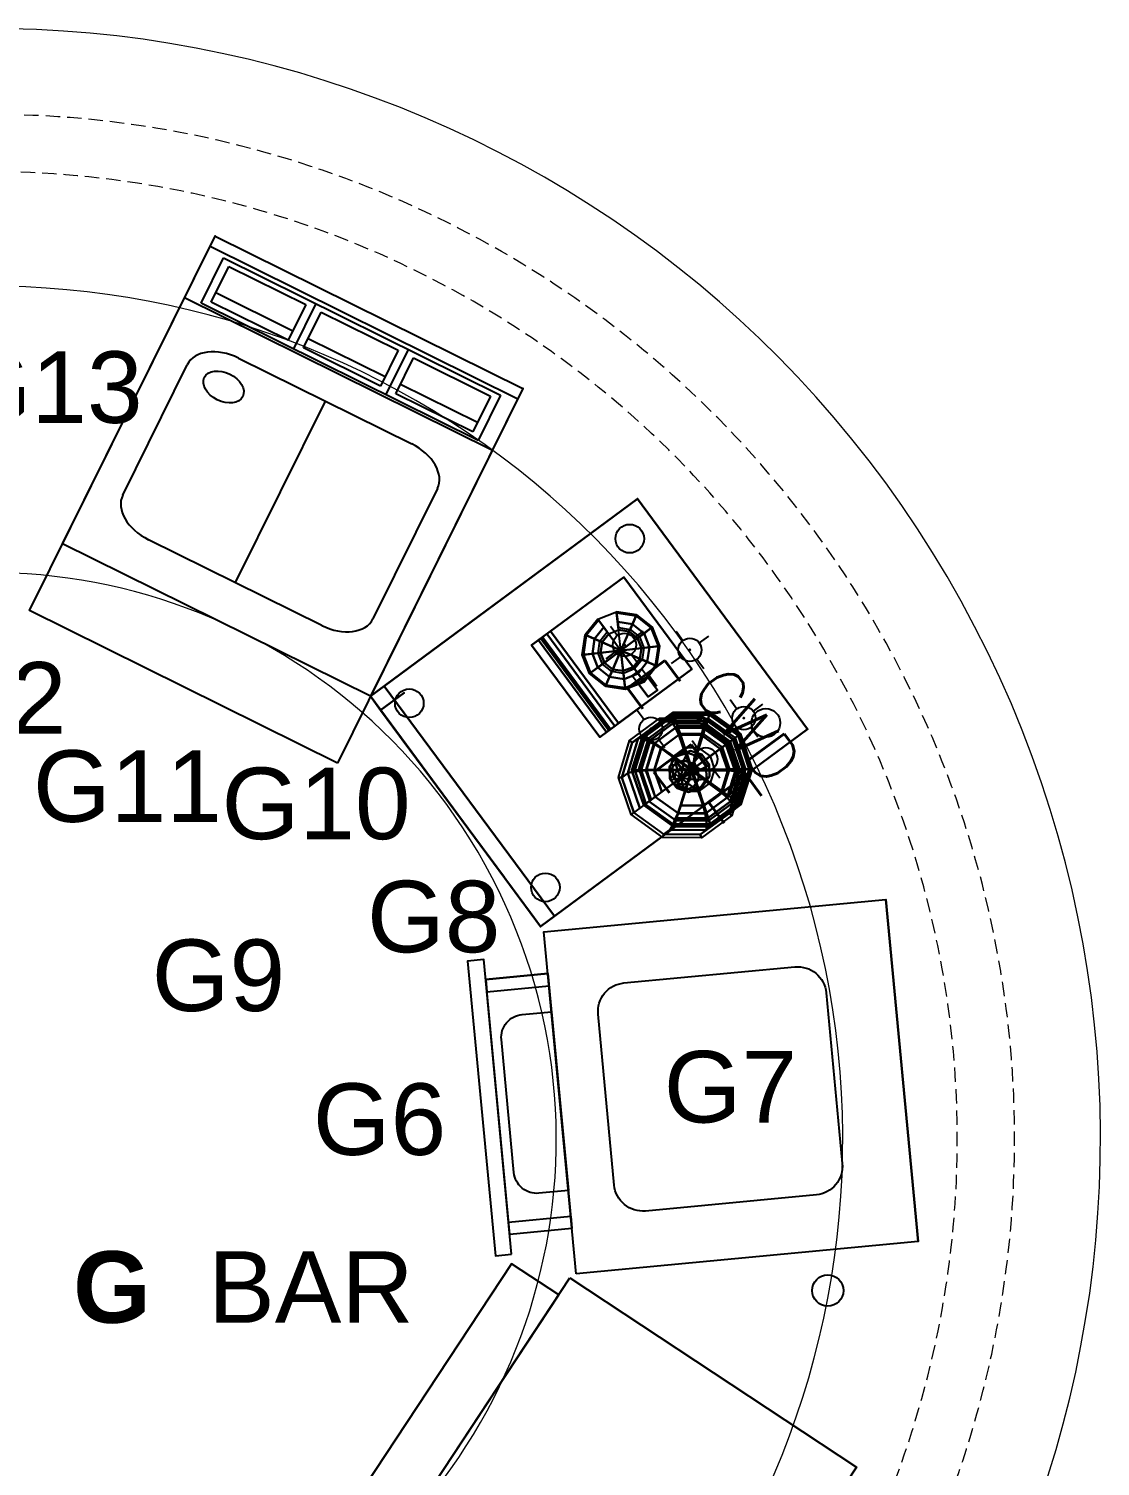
# Model space of a CAD drawing. Header units: millimetres. Extents: x 9159 to 17971, y 10368 to 13314.
# Drawn here: x 14700.3 to 14887.5, y 11697.2 to 11948.3 of the extents above; entities that cross this region are included whole.
import ezdxf
from ezdxf.enums import TextEntityAlignment as Align

# ---------------------------------------------------------------- set-up
doc = ezdxf.new("R2010")
doc.units = ezdxf.units.MM
doc.header["$LTSCALE"] = 5
doc.linetypes.add('HIDDEN', pattern=[0.375, 0.25, -0.125])
for name, color, linetype in [('200-EquipBlack-3d', 250, 'Continuous'), ('200-EquipBorder-2d', 9, 'Continuous'), ('200-EquipID-2d', 7, 'Continuous'), ('200-EquipInternal-2d', 252, 'Continuous'), ('200-EquipSteel-3d', 9, 'Continuous'), ('250-Cwater-2d', 160, 'Continuous'), ('250-Drain-2D', 140, 'Continuous'), ('250-ele-2d', 20, 'Continuous')]:
    doc.layers.add(name, color=color, linetype=linetype)
doc.layers.add('200-InsPoint-3D', color=3, linetype='Continuous', plot=False)
doc.layers.add('Auto-Tefris', color=32, linetype='Continuous', lineweight=18)
doc.styles.add('Arial', font='arial.ttf')
doc.styles.add('ArialG', font='')
doc.styles.add('ROMANS', font='micross.ttf')
doc.styles.add('SIMPLEX', font='SIMPLEX')
doc.styles.get('ArialG').set_extended_font_data('Arial', bold=True)

# ---------------------------------------------------------------- blocks, each defined once
blk = doc.blocks.new('DCON')
at = {"layer": '250-Drain-2D'}
for p, q in [((0, 40.6), (0, 20.3)), ((-40.6, 0), (-20.3, 0)), ((20.3, 0), (40.6, 0)), ((0, -20.3), (0, -40.6))]:
    blk.add_line(p, q, dxfattribs=at)
for radius in [20.3, 1]:
    blk.add_circle((0, 0), radius, dxfattribs=at)
blk.add_point((0, 0), dxfattribs=at)
at = {"layer": '250-Drain-2D', "style": 'SIMPLEX', "flags": 8}
blk.add_attdef('D', (50, -40.6), '', height=81, dxfattribs=at)
blk = doc.blocks.new('ECON')
at = {"layer": '250-ele-2d'}
for p, q in [((0, 40.6), (0, 20.3)), ((-40.6, 0), (-20.3, 0)), ((20.3, 0), (40.6, 0)), ((0, -20.3), (0, -40.6))]:
    blk.add_line(p, q, dxfattribs=at)
for radius in [20.3, 1]:
    blk.add_circle((0, 0), radius, dxfattribs=at)
blk.add_point((0, 0), dxfattribs=at)
at = {"layer": '250-ele-2d', "style": 'SIMPLEX', "flags": 8}
blk.add_attdef('E', (50, -40.6), '', height=81, dxfattribs=at)
blk = doc.blocks.new('CCON')
at = {"layer": '250-Cwater-2d'}
for p, q in [((0, 40.6), (0, 20.3)), ((-40.6, 0), (-20.3, 0)), ((20.3, 0), (40.6, 0)), ((0, -20.3), (0, -40.6))]:
    blk.add_line(p, q, dxfattribs=at)
for radius in [20.3, 1]:
    blk.add_circle((0, 0), radius, dxfattribs=at)
blk.add_point((0, 0), dxfattribs=at)
at = {"layer": '250-Cwater-2d', "style": 'SIMPLEX', "flags": 8}
blk.add_attdef('CW', (56.5, -40.6), '', height=81, dxfattribs=at)
blk = doc.blocks.new('FGC40A')
at = {"layer": '200-EquipBlack-3d', "extrusion": (1, 1.83691e-16, 3.37424e-32), "elevation": -20}
blk.add_lwpolyline([(-580, 500), (-529, 500), (-529, 430), (-580, 462)], dxfattribs=at)
at = {"layer": '200-EquipBlack-3d'}
for points in [[(-20, -580, 500), (420, -580, 500), (420, -580, 660), (-20, -580, 660)], [(43.5, -580, 595.4), (343.5, -580, 595.4), (343.5, -580, 535.4), (43.5, -580, 535.4)], [(392.4, -580, 295.1), (392.4, -580, 319.1), (353.5, -580, 319.1), (353.5, -580, 295.1)]]:
    blk.add_3dface(points, dxfattribs=at)
at = {"layer": '200-EquipBorder-2d', "elevation": 0}
blk.add_lwpolyline([(-50, -580), (450, -580), (450, 0), (-50, 0)], close=True, dxfattribs=at)
at = {"layer": '200-EquipSteel-3d'}
for centre in [(-2.3, -52.2, 0), (397.7, -52.2, 0), (0.1, -532.6, 0), (400.1, -532.6, 0)]:
    blk.add_circle(centre, 25, dxfattribs=at)
at = {"layer": '200-EquipSteel-3d', "extrusion": (-1.29408e-31, -1, 1.83691e-16)}
for points in [[(-3.6, 123.7, 579), (-3.6, 113.7, 579), (41.4, 123.7, 579), (41.4, 113.7, 579)], [(-3.6, 143.7, 579), (-3.6, 133.7, 579), (41.4, 143.7, 579), (41.4, 133.7, 579)], [(-3.6, 163.7, 579), (-3.6, 153.7, 579), (41.4, 163.7, 579), (41.4, 153.7, 579)], [(-3.6, 183.7, 579), (-3.6, 173.7, 579), (41.4, 183.7, 579), (41.4, 173.7, 579)], [(-3.6, 203.7, 579), (-3.6, 193.7, 579), (41.4, 203.7, 579), (41.4, 193.7, 579)], [(-3.6, 223.7, 579), (-3.6, 213.7, 579), (41.4, 223.7, 579), (41.4, 213.7, 579)], [(-3.6, 243.7, 579), (-3.6, 233.7, 579), (41.4, 243.7, 579), (41.4, 233.7, 579)], [(-3.6, 263.7, 579), (-3.6, 253.7, 579), (41.4, 263.7, 579), (41.4, 253.7, 579)], [(-3.6, 283.7, 579), (-3.6, 273.7, 579), (41.4, 283.7, 579), (41.4, 273.7, 579)], [(-3.6, 303.7, 579), (-3.6, 293.7, 579), (41.4, 303.7, 579), (41.4, 293.7, 579)], [(-3.6, 323.7, 579), (-3.6, 313.7, 579), (41.4, 323.7, 579), (41.4, 313.7, 579)], [(-3.6, 343.7, 579), (-3.6, 333.7, 579), (41.4, 343.7, 579), (41.4, 333.7, 579)], [(56.1, 343.7, 579), (56.1, 333.7, 579), (101.1, 343.7, 579), (101.1, 333.7, 579)], [(56.1, 203.7, 579), (56.1, 193.7, 579), (101.1, 203.7, 579), (101.1, 193.7, 579)], [(56.1, 123.7, 579), (56.1, 113.7, 579), (101.1, 123.7, 579), (101.1, 113.7, 579)], [(56.1, 143.7, 579), (56.1, 133.7, 579), (101.1, 143.7, 579), (101.1, 133.7, 579)], [(56.1, 163.7, 579), (56.1, 153.7, 579), (101.1, 163.7, 579), (101.1, 153.7, 579)], [(56.1, 183.7, 579), (56.1, 173.7, 579), (101.1, 183.7, 579), (101.1, 173.7, 579)], [(56.1, 243.7, 579), (56.1, 233.7, 579), (101.1, 243.7, 579), (101.1, 233.7, 579)], [(56.1, 223.7, 579), (56.1, 213.7, 579), (101.1, 223.7, 579), (101.1, 213.7, 579)], [(56.1, 263.7, 579), (56.1, 253.7, 579), (101.1, 263.7, 579), (101.1, 253.7, 579)], [(56.1, 303.7, 579), (56.1, 293.7, 579), (101.1, 303.7, 579), (101.1, 293.7, 579)], [(56.1, 283.7, 579), (56.1, 273.7, 579), (101.1, 283.7, 579), (101.1, 273.7, 579)], [(56.1, 323.7, 579), (56.1, 313.7, 579), (101.1, 323.7, 579), (101.1, 313.7, 579)], [(115.8, 343.7, 579), (115.8, 333.7, 579), (160.8, 343.7, 579), (160.8, 333.7, 579)], [(115.8, 203.7, 579), (115.8, 193.7, 579), (160.8, 203.7, 579), (160.8, 193.7, 579)], [(115.8, 123.7, 579), (115.8, 113.7, 579), (160.8, 123.7, 579), (160.8, 113.7, 579)], [(115.8, 143.7, 579), (115.8, 133.7, 579), (160.8, 143.7, 579), (160.8, 133.7, 579)], [(115.8, 163.7, 579), (115.8, 153.7, 579), (160.8, 163.7, 579), (160.8, 153.7, 579)], [(115.8, 183.7, 579), (115.8, 173.7, 579), (160.8, 183.7, 579), (160.8, 173.7, 579)], [(115.8, 243.7, 579), (115.8, 233.7, 579), (160.8, 243.7, 579), (160.8, 233.7, 579)], [(115.8, 223.7, 579), (115.8, 213.7, 579), (160.8, 223.7, 579), (160.8, 213.7, 579)], [(115.8, 263.7, 579), (115.8, 253.7, 579), (160.8, 263.7, 579), (160.8, 253.7, 579)], [(115.8, 303.7, 579), (115.8, 293.7, 579), (160.8, 303.7, 579), (160.8, 293.7, 579)], [(115.8, 283.7, 579), (115.8, 273.7, 579), (160.8, 283.7, 579), (160.8, 273.7, 579)], [(115.8, 323.7, 579), (115.8, 313.7, 579), (160.8, 323.7, 579), (160.8, 313.7, 579)], [(175.5, 343.7, 579), (175.5, 333.7, 579), (220.5, 343.7, 579), (220.5, 333.7, 579)], [(175.5, 203.7, 579), (175.5, 193.7, 579), (220.5, 203.7, 579), (220.5, 193.7, 579)], [(175.5, 123.7, 579), (175.5, 113.7, 579), (220.5, 123.7, 579), (220.5, 113.7, 579)], [(175.5, 143.7, 579), (175.5, 133.7, 579), (220.5, 143.7, 579), (220.5, 133.7, 579)], [(175.5, 163.7, 579), (175.5, 153.7, 579), (220.5, 163.7, 579), (220.5, 153.7, 579)], [(175.5, 183.7, 579), (175.5, 173.7, 579), (220.5, 183.7, 579), (220.5, 173.7, 579)], [(175.5, 243.7, 579), (175.5, 233.7, 579), (220.5, 243.7, 579), (220.5, 233.7, 579)], [(175.5, 223.7, 579), (175.5, 213.7, 579), (220.5, 223.7, 579), (220.5, 213.7, 579)], [(175.5, 263.7, 579), (175.5, 253.7, 579), (220.5, 263.7, 579), (220.5, 253.7, 579)], [(175.5, 303.7, 579), (175.5, 293.7, 579), (220.5, 303.7, 579), (220.5, 293.7, 579)], [(175.5, 283.7, 579), (175.5, 273.7, 579), (220.5, 283.7, 579), (220.5, 273.7, 579)], [(175.5, 323.7, 579), (175.5, 313.7, 579), (220.5, 323.7, 579), (220.5, 313.7, 579)], [(235.2, 343.7, 579), (235.2, 333.7, 579), (280.2, 343.7, 579), (280.2, 333.7, 579)], [(235.2, 203.7, 579), (235.2, 193.7, 579), (280.2, 203.7, 579), (280.2, 193.7, 579)], [(235.2, 123.7, 579), (235.2, 113.7, 579), (280.2, 123.7, 579), (280.2, 113.7, 579)], [(235.2, 143.7, 579), (235.2, 133.7, 579), (280.2, 143.7, 579), (280.2, 133.7, 579)], [(235.2, 163.7, 579), (235.2, 153.7, 579), (280.2, 163.7, 579), (280.2, 153.7, 579)], [(235.2, 183.7, 579), (235.2, 173.7, 579), (280.2, 183.7, 579), (280.2, 173.7, 579)], [(235.2, 243.7, 579), (235.2, 233.7, 579), (280.2, 243.7, 579), (280.2, 233.7, 579)], [(235.2, 223.7, 579), (235.2, 213.7, 579), (280.2, 223.7, 579), (280.2, 213.7, 579)], [(235.2, 263.7, 579), (235.2, 253.7, 579), (280.2, 263.7, 579), (280.2, 253.7, 579)], [(235.2, 303.7, 579), (235.2, 293.7, 579), (280.2, 303.7, 579), (280.2, 293.7, 579)], [(235.2, 283.7, 579), (235.2, 273.7, 579), (280.2, 283.7, 579), (280.2, 273.7, 579)], [(235.2, 323.7, 579), (235.2, 313.7, 579), (280.2, 323.7, 579), (280.2, 313.7, 579)]]:
    blk.add_solid(points, dxfattribs=at)
at = {"layer": '200-EquipSteel-3d'}
for points in [[(-50, 0, 100), (450, 0, 100), (450, 0, 660), (-50, 0, 660)], [(-50, -100, 100), (-50, 0, 100), (-50, 0, 660), (-50, -100, 660)], [(450, -100, 100), (450, 0, 100), (450, 0, 660), (450, -100, 660)], [(-50, -580, 100), (-50, -100, 100), (-50, -100, 660), (-50, -580, 660)], [(450, -580, 100), (450, -100, 100), (450, -100, 660), (450, -580, 660)], [(-20, -580, 660), (-20, -580, 100), (-50, -580, 100), (-50, -580, 660)], [(-20, -580, 100), (420, -580, 100), (420, -580, 462), (-20, -580, 462)], [(450, -580, 660), (450, -580, 100), (420, -580, 100), (420, -580, 660)]]:
    blk.add_3dface(points, dxfattribs=at)
at = {"layer": '200-InsPoint-3D'}
for p in [(450, 0, 0), (-50, 0, 0), (-50, -580, 0), (450, -580, 0)]:
    blk.add_point(p, dxfattribs=at)
at = {"layer": '250-Cwater-2d'}
blk.add_blockref('CCON', (216.3, -83.1), dxfattribs=at).add_auto_attribs({'CW': 'CW'})
at = {"layer": '250-Drain-2D'}
blk.add_blockref('DCON', (368.2, -78.1), dxfattribs=at).add_auto_attribs({'D': 'D'})
at = {"layer": '250-ele-2d'}
blk.add_blockref('ECON', (286.9, -219.8), dxfattribs=at).add_auto_attribs({'E': 'E'})
at = {"layer": '200-InsPoint-3D'}
blk.add_attdef('DISTANG', (0, 0), '', height=1, dxfattribs=at)
at = {"layer": '200-EquipSteel-3d'}
mesh = blk.add_polymesh((6, 3), dxfattribs=at)
for k, corner in enumerate([(450, -550, 690), (450, -580, 660), (450, -580, 660), (-50, -550, 690), (-50, -580, 660), (-50, -580, 660), (-50, 0, 690), (-50, 0, 660), (-50, -580, 660), (450, 0, 690), (450, 0, 660), (450, -580, 660), (450, 0, 690), (450, 0, 690), (450, -550, 690), (-50, 0, 690), (-50, 0, 690), (-50, -550, 690)]):
    mesh.set_mesh_vertex(divmod(k, 3), corner)
blk = doc.blocks.new('attrib')
at = {"layer": '200-EquipID-2d', "style": 'Arial'}
blk.add_attdef('POS', text='', height=2.5, dxfattribs=at).set_placement((0, 0, -1), align=Align.MIDDLE)
at = {"layer": '200-EquipID-2d', "style": 'ROMANS', "flags": 1}
for tag, p in [('ZONA', (0, -4.905, -2)), ('EQUIPMENTDATA', (0, -7.89, -2)), ('LONGDESCR', (0, -11.302, -2)), ('EQUIPMENTCONN', (0, -14.714, -2)), ('ACCESSORYDATA', (0, -18.552, -2)), ('ACCESSORYCONN', (0, -21.857, -2))]:
    blk.add_attdef(tag, text='', height=2.5, dxfattribs=at).set_placement(p, align=Align.CENTER)
blk = doc.blocks.new('ORIONE2')
at = {"layer": '200-EquipBorder-2d'}
blk.add_lwpolyline([(0, 0), (200, 0), (200, -200), (0, -200)], close=True, dxfattribs=at)
at = {"layer": '200-EquipInternal-2d'}
for p, q in [((0, -158.9), (200, -158.9)), ((0, -185), (200, -185))]:
    blk.add_line(p, q, dxfattribs=at)
for points in [[(32, -80), (41.1, -46), (66, -21.1), (100, -12), (134, -21.1), (158.9, -46), (168, -80), (158.9, -114), (134, -138.9), (100, -148), (66, -138.9), (41.1, -114)], [(100, -44), (118, -48.8), (131.2, -62), (136, -80), (131.2, -98), (118, -111.2), (100, -116), (82, -111.2), (68.8, -98), (64, -80), (68.8, -62), (82, -48.8)]]:
    blk.add_lwpolyline(points, close=True, dxfattribs=at)
blk.add_lwpolyline([(165.3, -70), (193.7, -70), (193.7, -90), (165.3, -90)], dxfattribs=at)
at = {"layer": '200-EquipSteel-3d'}
for points in [[(200, 0, 900), (200, 0, 1050), (0, 0, 1050), (0, 0, 900)], [(200, -158.9, 1050), (200, 0, 1050), (0, 0, 1050), (0, -158.9, 1050)], [(193.7, -70, 1151.6), (147, -70, 1151.6), (147, -90, 1151.6), (193.7, -90, 1151.6)], [(193.7, -90, 1301.6), (193.7, -70, 1301.6), (163.7, -70, 1301.6), (163.7, -90, 1301.6)], [(193.7, -70, 1301.6), (193.7, -90, 1301.6), (193.7, -90, 1151.6), (193.7, -70, 1151.6)], [(0, -166.8, 1039), (200, -166.8, 1039), (200, -158.9, 1050), (0, -158.9, 1050)], [(200, -176.4, 1017.9), (200, -166.8, 1039), (0, -166.8, 1039), (0, -176.4, 1017.9)], [(200, -185, 985.9), (200, -176.4, 1017.9), (0, -176.4, 1017.9), (0, -185, 985.9)], [(200, -200, 930), (200, -180, 950), (0, -180, 950), (0, -200, 930)], [(0, -180, 950), (200, -180, 950), (200, -185, 960), (0, -185, 960)], [(0, -185, 960), (200, -185, 960), (200, -185, 985.9), (0, -185, 985.9)], [(200, -200, 900), (200, -200, 930), (0, -200, 930), (0, -200, 900)]]:
    blk.add_3dface(points, dxfattribs=at)
for points, invisible_edges in [([(0, -185, 960), (0, 0, 960), (0, 0, 985.9), (0, -185, 985.9)], 15), ([(0, -180, 950), (0, 0, 950), (0, 0, 960), (0, -185, 960)], 15), ([(0, -200, 930), (0, 0, 930), (0, 0, 950), (0, -180, 950)], 15), ([(0, -200, 900), (0, 0, 900), (0, 0, 930), (0, -200, 930)], 4), ([(0, -166.8, 1039), (0, 0, 1039), (0, 0, 1050), (0, -158.9, 1050)], 15), ([(0, -185, 985.9), (0, 0, 985.9), (0, 0, 1039), (0, -166.8, 1039)], 15), ([(200, -200, 900), (200, 0, 900), (200, 0, 930), (200, -200, 930)], 4), ([(200, -200, 930), (200, 0, 930), (200, 0, 950), (200, -180, 950)], 15), ([(200, -180, 950), (200, 0, 950), (200, 0, 960), (200, -185, 960)], 15), ([(200, -185, 960), (200, 0, 960), (200, 0, 985.9), (200, -185, 985.9)], 15), ([(200, -185, 985.9), (200, 0, 985.9), (200, 0, 1039), (200, -166.8, 1039)], 15), ([(200, -166.8, 1039), (200, 0, 1039), (200, 0, 1050), (200, -158.9, 1050)], 15)]:
    blk.add_3dface(points, dxfattribs=dict(at, invisible_edges=invisible_edges))
at = {"layer": '250-ele-2d'}
blk.add_blockref('ECON', (95.8, -69.3), dxfattribs=at).add_auto_attribs({'E': 'E'})
at = {"layer": '200-InsPoint-3D', "flags": 9}
blk.add_attdef('DISTANG', (0, 0), '', height=1, dxfattribs=at)
at = {"layer": '200-EquipBlack-3d'}
mesh = blk.add_polymesh((12, 5), dxfattribs=dict(at, m_close=True))
for k, corner in enumerate([(59.8, -80, 1096.4), (49.8, -80, 1096.4), (49.8, -80, 1086.4), (32, -80, 1050), (100, -80, 1050), (65.2, -100.1, 1096.4), (56.5, -105.1, 1096.4), (56.5, -105.1, 1086.4), (41.1, -114, 1050), (100, -80, 1050), (79.9, -114.8, 1096.4), (74.9, -123.5, 1096.4), (74.9, -123.5, 1086.4), (66, -138.9, 1050), (100, -80, 1050), (100, -120.2, 1096.4), (100, -130.2, 1096.4), (100, -130.2, 1086.4), (100, -148, 1050), (100, -80, 1050), (120.1, -114.8, 1096.4), (125.1, -123.5, 1096.4), (125.1, -123.5, 1086.4), (134, -138.9, 1050), (100, -80, 1050), (134.9, -100.1, 1096.4), (143.5, -105.1, 1096.4), (143.5, -105.1, 1086.4), (158.9, -114, 1050), (100, -80, 1050), (140.2, -80, 1096.4), (150.2, -80, 1096.4), (150.2, -80, 1086.4), (168, -80, 1050), (100, -80, 1050), (134.9, -59.9, 1096.4), (143.5, -54.9, 1096.4), (143.5, -54.9, 1086.4), (158.9, -46, 1050), (100, -80, 1050), (120.1, -45.2, 1096.4), (125.1, -36.5, 1096.4), (125.1, -36.5, 1086.4), (134, -21.1, 1050), (100, -80, 1050), (100, -39.8, 1096.4), (100, -29.8, 1096.4), (100, -29.8, 1086.4), (100, -12, 1050), (100, -80, 1050), (79.9, -45.2, 1096.4), (74.9, -36.5, 1096.4), (74.9, -36.5, 1086.4), (66, -21.1, 1050), (100, -80, 1050), (65.2, -59.9, 1096.4), (56.5, -54.9, 1096.4), (56.5, -54.9, 1086.4), (41.1, -46, 1050), (100, -80, 1050)]):
    mesh.set_mesh_vertex(divmod(k, 5), corner)
at = {"layer": '200-EquipSteel-3d'}
mesh = blk.add_polymesh((12, 5), dxfattribs=dict(at, m_close=True))
for k, corner in enumerate([(59.8, -80, 1096.4), (34, -80, 1355), (64, -80, 1360), (64, -80, 1370), (100, -80, 1370), (65.2, -100.1, 1096.4), (42.8, -113, 1355), (68.8, -98, 1360), (68.8, -98, 1370), (100, -80, 1370), (79.9, -114.8, 1096.4), (67, -137.2, 1355), (82, -111.2, 1360), (82, -111.2, 1370), (100, -80, 1370), (100, -120.2, 1096.4), (100, -146, 1355), (100, -116, 1360), (100, -116, 1370), (100, -80, 1370), (120.1, -114.8, 1096.4), (133, -137.2, 1355), (118, -111.2, 1360), (118, -111.2, 1370), (100, -80, 1370), (134.9, -100.1, 1096.4), (157.2, -113, 1355), (131.2, -98, 1360), (131.2, -98, 1370), (100, -80, 1370), (140.2, -80, 1096.4), (166, -80, 1355), (136, -80, 1360), (136, -80, 1370), (100, -80, 1370), (134.9, -59.9, 1096.4), (157.2, -47, 1355), (131.2, -62, 1360), (131.2, -62, 1370), (100, -80, 1370), (120.1, -45.2, 1096.4), (133, -22.8, 1355), (118, -48.8, 1360), (118, -48.8, 1370), (100, -80, 1370), (100, -39.8, 1096.4), (100, -14, 1355), (100, -44, 1360), (100, -44, 1370), (100, -80, 1370), (79.9, -45.2, 1096.4), (67, -22.8, 1355), (82, -48.8, 1360), (82, -48.8, 1370), (100, -80, 1370), (65.2, -59.9, 1096.4), (42.8, -47, 1355), (68.8, -62, 1360), (68.8, -62, 1370), (100, -80, 1370)]):
    mesh.set_mesh_vertex(divmod(k, 5), corner)
blk = doc.blocks.new('APOLLO')
at = {"layer": '200-EquipBorder-2d'}
blk.add_lwpolyline([(219.9, -89), (225.6, -96.6), (225.6, -162.8), (185.2, -216.4), (120, -236.9), (54.8, -216.4), (14.4, -162.8), (14.4, -96.6), (20.1, -89), (20.1, -72.6), (58.3, -20.1), (120, 0), (181.7, -20.1), (219.9, -72.6)], dxfattribs=at)
at = {"layer": '200-EquipInternal-2d'}
for p, q in [((85.4, -107.2), (92, -87.6)), ((92, -87.6), (109.3, -75.5)), ((92, -87.6), (92, -94)), ((92, -94), (98.8, -106.8)), ((109.3, -75.5), (130.7, -75.5)), ((109.3, -75.5), (109.3, -81.9)), ((109.3, -81.9), (111.9, -97.6)), ((111.9, -97.6), (115.5, -112.1)), ((128.1, -97.6), (124.5, -112.1)), ((130.7, -81.9), (128.1, -97.6)), ((130.7, -75.5), (148, -87.6)), ((130.7, -75.5), (130.7, -81.9)), ((148, -94), (141.2, -106.8)), ((148, -87.6), (154.6, -107.2)), ((148, -87.6), (148, -94)), ((85.4, -113.7), (85.4, -107.2)), ((92, -133.3), (85.4, -113.7)), ((93.8, -121.6), (85.4, -113.7)), ((105.4, -125.5), (93.8, -121.6)), ((98.8, -106.8), (108.2, -117.2)), ((120, -129), (105.4, -125.5)), ((108.2, -117.2), (120, -129)), ((115.5, -112.1), (120, -129)), ((124.5, -112.1), (120, -129)), ((131.8, -117.2), (120, -129)), ((134.6, -125.5), (120, -129)), ((141.2, -106.8), (131.8, -117.2)), ((146.2, -121.6), (134.6, -125.5)), ((154.6, -113.7), (146.2, -121.6)), ((154.6, -113.7), (148, -133.3)), ((154.6, -107.2), (154.6, -113.7)), ((109.3, -145.4), (92, -133.3)), ((98.8, -136.5), (92, -133.3)), ((98.8, -136.5), (92, -133.3)), ((108.2, -133.8), (98.8, -136.5)), ((108.2, -133.8), (98.8, -136.5)), ((120, -129), (108.2, -133.8)), ((120, -129), (108.2, -133.8)), ((130.7, -145.4), (109.3, -145.4)), ((115.5, -138.9), (111.9, -145.7)), ((120, -129), (115.5, -138.9)), ((120, -129), (124.5, -138.9)), ((120, -129), (131.8, -133.8)), ((124.5, -138.9), (128.1, -145.7)), ((148, -133.3), (130.7, -145.4)), ((131.8, -133.8), (141.2, -136.5)), ((141.2, -136.5), (148, -133.3))]:
    blk.add_line(p, q, dxfattribs=at)
for points in [[(20.1, -89), (54.8, -43), (120, -22.5), (185.2, -43), (219.9, -89), (219.9, -72.6)], [(85.4, -113.7), (92, -94), (109.3, -81.9), (130.7, -81.9), (148, -94), (154.6, -113.7)], [(111.9, -145.7), (98.8, -136.5), (93.8, -121.6), (98.8, -106.8), (111.9, -97.6), (128.1, -97.6), (141.2, -106.8), (146.2, -121.6), (141.2, -136.5), (128.1, -145.7)]]:
    blk.add_lwpolyline(points, dxfattribs=at)
for points in [[(181.7, -47.6), (219.9, -98.4), (219.9, -161), (181.7, -211.7), (120, -231.1), (58.3, -211.7), (20.1, -161), (20.1, -98.4), (58.3, -47.6), (120, -28.3)], [(131.8, -133.8), (124.5, -138.9), (115.5, -138.9), (108.2, -133.8), (105.4, -125.5), (108.2, -117.2), (115.5, -112.1), (124.5, -112.1), (131.8, -117.2), (134.6, -125.5)]]:
    blk.add_lwpolyline(points, close=True, dxfattribs=at)
at = {"layer": '250-ele-2d'}
blk.add_blockref('ECON', (119.9, -74.8), dxfattribs=at).add_auto_attribs({'E': 'E'})
at = {"layer": '200-InsPoint-3D', "flags": 9}
blk.add_attdef('DISTANG', (0, 0), '', height=1, dxfattribs=at)
at = {"layer": '200-EquipBlack-3d'}
mesh = blk.add_polymesh((10, 5), dxfattribs=dict(at, m_close=True))
for k, corner in enumerate([(120, -210, 922), (120, -206.9, 911.5), (120, -198.4, 905.4), (120, -184.7, 900), (120, -144.8, 900), (181.7, -189.9, 922), (179.9, -187.4, 911.5), (174.9, -180.6, 905.4), (166.8, -169.5, 900), (143.4, -137.2, 900), (219.9, -137.4, 922), (216.9, -136.5, 911.5), (208.9, -133.9, 905.4), (195.8, -129.6, 900), (157.9, -117.3, 900), (219.9, -72.6, 922), (216.9, -73.5, 911.5), (208.9, -76.1, 905.4), (195.8, -80.4, 900), (157.9, -92.7, 900), (181.7, -20.1, 922), (179.9, -22.6, 911.5), (174.9, -29.4, 905.4), (166.8, -40.5, 900), (143.4, -72.8, 900), (120, 0, 922), (120, -3.1, 911.5), (120, -11.6, 905.4), (120, -25.3, 900), (120, -65.2, 900), (58.3, -20.1, 922), (60.1, -22.6, 911.5), (65.1, -29.4, 905.4), (73.2, -40.5, 900), (96.6, -72.8, 900), (20.1, -72.6, 922), (23.1, -73.5, 911.5), (31.1, -76.1, 905.4), (44.2, -80.4, 900), (82.1, -92.7, 900), (20.1, -137.4, 922), (23.1, -136.5, 911.5), (31.1, -133.9, 905.4), (44.2, -129.6, 900), (82.1, -117.3, 900), (58.3, -189.9, 922), (60.1, -187.4, 911.5), (65.1, -180.6, 905.4), (73.2, -169.5, 900), (96.6, -137.2, 900)]):
    mesh.set_mesh_vertex(divmod(k, 5), corner)
at = {"layer": '200-EquipSteel-3d'}
mesh = blk.add_polymesh((10, 7), dxfattribs=dict(at, m_close=True))
for k, corner in enumerate([(120, -210, 922), (120, -210, 1043.2), (120, -205.1, 1057.3), (120, -194, 1067.7), (120, -184.7, 1075.7), (120, -170.6, 1080), (120, -105, 1080), (58.3, -189.9, 922), (58.3, -189.9, 1043.2), (61.2, -186, 1057.3), (67.7, -177, 1067.7), (73.2, -169.5, 1075.7), (81.5, -158, 1080), (120, -105, 1080), (20.1, -137.4, 922), (20.1, -137.4, 1043.2), (24.8, -135.9, 1057.3), (35.3, -132.5, 1067.7), (44.2, -129.6, 1075.7), (57.6, -125.3, 1080), (120, -105, 1080), (20.1, -72.6, 922), (20.1, -72.6, 1043.2), (24.8, -74.1, 1057.3), (35.3, -77.5, 1067.7), (44.2, -80.4, 1075.7), (57.6, -84.7, 1080), (120, -105, 1080), (58.3, -20.1, 922), (58.3, -20.1, 1043.2), (61.2, -24, 1057.3), (67.7, -33, 1067.7), (73.2, -40.5, 1075.7), (81.5, -52, 1080), (120, -105, 1080), (120, 0, 922), (120, 0, 1043.2), (120, -4.9, 1057.3), (120, -16, 1067.7), (120, -25.3, 1075.7), (120, -39.4, 1080), (120, -105, 1080), (181.7, -20.1, 922), (181.7, -20.1, 1043.2), (178.8, -24, 1057.3), (172.3, -33, 1067.7), (166.8, -40.5, 1075.7), (158.5, -52, 1080), (120, -105, 1080), (219.9, -72.6, 922), (219.9, -72.6, 1043.2), (215.2, -74.1, 1057.3), (204.7, -77.5, 1067.7), (195.8, -80.4, 1075.7), (182.4, -84.7, 1080), (120, -105, 1080), (219.9, -137.4, 922), (219.9, -137.4, 1043.2), (215.2, -135.9, 1057.3), (204.7, -132.5, 1067.7), (195.8, -129.6, 1075.7), (182.4, -125.3, 1080), (120, -105, 1080), (181.7, -189.9, 922), (181.7, -189.9, 1043.2), (178.8, -186, 1057.3), (172.3, -177, 1067.7), (166.8, -169.5, 1075.7), (158.5, -158, 1080), (120, -105, 1080)]):
    mesh.set_mesh_vertex(divmod(k, 7), corner)
mesh = blk.add_polymesh((10, 8), dxfattribs=dict(at, m_close=True))
for k, corner in enumerate([(120, -107.2, 1097), (120, -170.6, 1080), (120, -185.3, 1080.5), (120, -196.4, 1085.8), (120, -209.8, 1093), (120, -218.2, 1105.3), (120, -231.1, 1153.6), (120, -236.9, 1152.1), (120, -107.2, 1097), (81.5, -158.5, 1083.2), (73.2, -170.6, 1084.5), (67.7, -180, 1090.2), (61.2, -191.3, 1098), (58.3, -198.8, 1110.5), (58.3, -211.7, 1158.8), (54.8, -216.4, 1157.6), (120, -107.2, 1097), (57.6, -126.8, 1091.7), (44.2, -132.1, 1094.8), (35.3, -137, 1101.7), (24.8, -143, 1110.9), (20.1, -148.1, 1124.1), (20.1, -161, 1172.4), (14.4, -162.8, 1171.9), (120, -107.2, 1097), (57.6, -87.7, 1102.2), (44.2, -84.6, 1107.5), (35.3, -83.9, 1116), (24.8, -83.2, 1126.9), (20.1, -85.4, 1140.9), (20.1, -98.4, 1189.2), (14.4, -96.6, 1189.7), (120, -107.2, 1097), (81.5, -56, 1110.7), (73.2, -46.1, 1117.9), (67.7, -40.9, 1127.5), (61.2, -34.9, 1139.9), (58.3, -34.7, 1154.5), (58.3, -47.6, 1202.8), (54.8, -43, 1204), (120, -107.2, 1097), (120, -43.9, 1113.9), (120, -31.4, 1121.8), (120, -24.4, 1131.9), (120, -16.4, 1144.8), (120, -15.3, 1159.7), (120, -28.3, 1208), (120, -22.5, 1209.5), (120, -107.2, 1097), (158.5, -56, 1110.7), (166.8, -46.1, 1117.9), (172.3, -40.9, 1127.5), (178.8, -34.9, 1139.9), (181.7, -34.7, 1154.5), (181.7, -47.6, 1202.8), (185.2, -43, 1204), (120, -107.2, 1097), (182.4, -87.7, 1102.2), (195.8, -84.6, 1107.5), (204.7, -83.9, 1116), (215.2, -83.2, 1126.9), (219.9, -85.4, 1140.9), (219.9, -98.4, 1189.2), (225.6, -96.6, 1189.7), (120, -107.2, 1097), (182.4, -126.8, 1091.7), (195.8, -132.1, 1094.8), (204.7, -137, 1101.7), (215.2, -143, 1110.9), (219.9, -148.1, 1124.1), (219.9, -161, 1172.4), (225.6, -162.8, 1171.9), (120, -107.2, 1097), (158.5, -158.5, 1083.2), (166.8, -170.6, 1084.5), (172.3, -180, 1090.2), (178.8, -191.3, 1098), (181.7, -198.8, 1110.5), (181.7, -211.7, 1158.8), (185.2, -216.4, 1157.6)]):
    mesh.set_mesh_vertex(divmod(k, 8), corner)
mesh = blk.add_polymesh((10, 5), dxfattribs=dict(at, m_close=True))
for k, corner in enumerate([(85.4, -107.2, 1097), (85.4, -113.7, 1121), (93.8, -121.6, 1150.7), (105.4, -125.5, 1165.2), (120, -129, 1178.3), (92, -87.6, 1102.2), (92, -94, 1126.3), (98.8, -106.8, 1154.7), (108.2, -117.2, 1167.4), (120, -129, 1178.3), (109.3, -75.5, 1105.5), (109.3, -81.9, 1129.5), (111.9, -97.6, 1157.2), (115.5, -112.1, 1168.8), (120, -129, 1178.3), (130.7, -75.5, 1105.5), (130.7, -81.9, 1129.5), (128.1, -97.6, 1157.2), (124.5, -112.1, 1168.8), (120, -129, 1178.3), (148, -87.6, 1102.2), (148, -94, 1126.3), (141.2, -106.8, 1154.7), (131.8, -117.2, 1167.4), (120, -129, 1178.3), (154.6, -107.2, 1097), (154.6, -113.7, 1121), (146.2, -121.6, 1150.7), (134.6, -125.5, 1165.2), (120, -129, 1178.3), (148, -126.9, 1091.7), (148, -133.3, 1115.7), (141.2, -136.5, 1146.7), (131.8, -133.8, 1163), (120, -129, 1178.3), (130.7, -139, 1088.5), (130.7, -145.4, 1112.5), (128.1, -145.7, 1144.3), (124.5, -138.9, 1161.6), (120, -129, 1178.3), (109.3, -139, 1088.5), (109.3, -145.4, 1112.5), (111.9, -145.7, 1144.3), (115.5, -138.9, 1161.6), (120, -129, 1178.3), (92, -126.9, 1091.7), (92, -133.3, 1115.7), (98.8, -136.5, 1146.7), (108.2, -133.8, 1163), (120, -129, 1178.3)]):
    mesh.set_mesh_vertex(divmod(k, 5), corner)
blk = doc.blocks.new('zone_id')
at = {"layer": '200-EquipID-2d', "color": 2, "style": 'ArialG'}
blk.add_attdef('ZONA', text='', height=2.5, dxfattribs=at).set_placement((0, 0), align=Align.RIGHT)
at = {"layer": '200-EquipID-2d', "color": 2, "style": 'Arial', "flags": 1}
blk.add_attdef('DESCRIZIONE', (1.949, 0), '', height=2.5, dxfattribs=at)

msp = doc.modelspace()

# ---------------------------------------------------------------- linework, layer by layer
at = {"layer": '200-EquipBorder-2d'}
for p, q in [((14706.24, 11858.33, 0), (14732.87, 11912.09, 0)), ((14732.87, 11912.09, 0), (14786.64, 11885.46, 0)), ((14786.64, 11885.46, 0), (14760, 11831.69, 0)), ((14760, 11831.69, 0), (14706.24, 11858.33, 0))]:
    msp.add_line(p, q, dxfattribs=at)
at = {"layer": '200-EquipInternal-2d'}
for p, q in [((14731.98, 11910.3, 0), (14785.75, 11883.66, 0)), ((14730.41, 11900.37, 0), (14734.33, 11908.27, 0)), ((14732.17, 11900.53, 0), (14735.26, 11906.77, 0)), ((14734.33, 11908.27, 0), (14782.72, 11884.3, 0)), ((14735.26, 11906.77, 0), (14748.7, 11900.12, 0)), ((14727.54, 11901.34, 0), (14781.31, 11874.7, 0)), ((14732.99, 11902.2, 0), (14746.43, 11895.54, 0)), ((14778.8, 11876.4, 0), (14730.41, 11900.37, 0)), ((14745.61, 11893.88, 0), (14732.17, 11900.53, 0)), ((14748.7, 11900.12, 0), (14745.61, 11893.88, 0)), ((14750.46, 11900.28, 0), (14746.54, 11892.38, 0)), ((14748.3, 11892.54, 0), (14751.39, 11898.78, 0)), ((14751.39, 11898.78, 0), (14764.83, 11892.13, 0)), ((14749.12, 11894.21, 0), (14762.56, 11887.55, 0)), ((14761.74, 11885.89, 0), (14748.3, 11892.54, 0)), ((14764.83, 11892.13, 0), (14761.74, 11885.89, 0)), ((14766.59, 11892.29, 0), (14762.67, 11884.39, 0)), ((14716.74, 11866.85, 0), (14728.01, 11889.61, 0)), ((14736.95, 11890.76, 0), (14767.2, 11875.78, 0)), ((14764.43, 11884.55, 0), (14767.52, 11890.79, 0)), ((14767.52, 11890.79, 0), (14780.96, 11884.14, 0)), ((14765.25, 11886.22, 0), (14778.69, 11879.56, 0)), ((14777.87, 11877.9, 0), (14764.43, 11884.55, 0)), ((14780.96, 11884.14, 0), (14777.87, 11877.9, 0)), ((14782.72, 11884.3, 0), (14778.8, 11876.4, 0)), ((14752.07, 11883.27, 0), (14736.36, 11851.55, 0)), ((14771.7, 11867.97, 0), (14760.42, 11845.21, 0)), ((14751.48, 11844.06, 0), (14721.24, 11859.04, 0)), ((14855.68, 11736.44, -0.31), (14850.04, 11796.18, -0.31)), ((14855.68, 11736.44, -0.31), (14850.04, 11796.18, -0.31))]:
    msp.add_line(p, q, dxfattribs=at)
for points, elevation in [([(14754.23, 11820.04), (14700.47, 11846.68), (14732.87, 11912.09), (14786.64, 11885.46)], 0), ([(14795.94, 11730.81), (14790.31, 11790.55), (14850.04, 11796.18), (14855.68, 11736.44)], -0.31), ([(14784.66, 11734.24), (14779.81, 11785.7), (14776.97, 11785.44), (14781.82, 11733.97)], -0.31), ([(14784.33, 11737.71), (14780.13, 11782.23), (14791, 11783.26), (14795.19, 11738.74)], -0.31), ([(14780.13, 11782.23), (14780.34, 11780.09), (14791.2, 11781.11), (14791, 11783.26)], -0.31), ([(14784.33, 11737.71), (14784.13, 11739.86), (14794.99, 11740.88), (14795.19, 11738.74)], -0.31), ([(14792.88, 11727.15), (14784.62, 11732.59), (14755.3, 11688.09), (14763.56, 11682.65)], -0.31), ([(14794.82, 11730.09), (14844.92, 11697.07), (14811.91, 11646.97), (14761.81, 11679.99)], -0.31)]:
    msp.add_lwpolyline(points, close=True, dxfattribs=dict(at, elevation=elevation))
for points, elevation in [([(14802.58, 11746.3), (14799.77, 11776.17, -0.414214), (14804.28, 11781.62), (14834.14, 11784.43, -0.414214), (14839.59, 11779.92), (14842.41, 11750.06, -0.414214), (14837.9, 11744.61), (14808.03, 11741.79, -0.414214)], 7.5), ([(14785.07, 11748.49), (14782.87, 11771.74, -0.414214), (14786.48, 11776.1), (14791.63, 11776.58), (14794.57, 11745.37), (14789.42, 11744.88, -0.414214)], -0.31)]:
    msp.add_lwpolyline(points, format="xyb", close=True, dxfattribs=dict(at, elevation=elevation))
msp.add_circle((14839.87, 11727.9), 2.73, dxfattribs=at)
for centre, major_axis, start_param, end_param in [((14734.73, 11886.28, 0), (-6.72, 3.33), 4.712389, 6.283185), ((14734.34, 11885.72, 0), (-3.36, 1.66), 3.141593, 9.424778), ((14764.98, 11871.3, 0), (6.72, -3.33), 0, 1.570796), ((14723.46, 11863.52, 0), (6.72, -3.33), 3.141593, 4.712389), ((14753.7, 11848.54, 0), (6.72, -3.33), -1.570796, 0)]:
    msp.add_ellipse(centre, major_axis=major_axis, ratio=0.666667, start_param=start_param, end_param=end_param, dxfattribs=at)
at = {"layer": '200-InsPoint-3D'}
for p in [(14732.87, 11912.09, 0), (14786.64, 11885.46, 0), (14706.24, 11858.33, 0), (14760, 11831.69, 0)]:
    msp.add_point(p, dxfattribs=at)
at = {"layer": 'Auto-Tefris', "ltscale": 2}
for centre, radius, start, end in [((14693.47, 11754.29, -0.31), 194, 296.0337, 116.0337), ((14693.47, 11754.29, -0.31), 149, 296.0337, 116.0337), ((14693.44, 11754.28, -0.31), 99, 296.0461, 116.0213)]:
    msp.add_arc(centre, radius, start, end, dxfattribs=at)
at = {"layer": 'Auto-Tefris', "linetype": 'HIDDEN', "ltscale": 2}
for radius in [179, 169]:
    msp.add_arc((14693.47, 11754.29, -0.31), radius, 296.0337, 116.0337, dxfattribs=at)

# ---------------------------------------------------------------- block references
at = {"xscale": 0.1000000000019474, "yscale": 0.1000000000003004, "zscale": 0.09999999999999998, "rotation": 306.4598810621067}
msp.add_blockref('FGC40A', (14809.62, 11862.14, 0), dxfattribs=at).add_auto_attribs({'DISTANG': '828.5780172205679^I5.024798571155405'})
at = {"xscale": 0.1000000000000003, "yscale": 0.09999999999999964, "zscale": 0.1, "rotation": 306.4598810620714}
for name, p in [('ORIONE2', (14804.24, 11852.5, 0)), ('APOLLO', (14817.48, 11834.78, 0))]:
    msp.add_blockref(name, p, dxfattribs=at)
at = {"layer": '200-EquipID-2d'}
ref = msp.add_blockref('attrib', (14703.7, 11885.7), dxfattribs=dict(at, xscale=5, yscale=5, zscale=5))
ref.add_attrib('POS', 'G13', dxfattribs={"color": 7, "height": 12.5, "style": 'Arial'}).set_placement((14703.7, 11885.7, -5), align=Align.MIDDLE)
ref = msp.add_blockref('attrib', (14690.41, 11831.42, -15), dxfattribs=dict(at, xscale=5, yscale=4.999999999998741, zscale=5))
ref.add_attrib('POS', 'G12', dxfattribs={"color": 7, "height": 12.5, "style": 'Arial'}).set_placement((14690.41, 11831.42, -20), align=Align.MIDDLE)
ref = msp.add_blockref('attrib', (14717.56, 11816.01, -20), dxfattribs=dict(at, xscale=5, yscale=4.999999999998741, zscale=5))
ref.add_attrib('POS', 'G11', dxfattribs={"color": 7, "height": 12.5, "style": 'Arial'}).set_placement((14717.56, 11816.01, -25), align=Align.MIDDLE)
ref = msp.add_blockref('attrib', (14750.51, 11812.99, 0), dxfattribs=dict(at, xscale=5, yscale=5, zscale=5))
ref.add_attrib('POS', 'G10', dxfattribs={"color": 7, "height": 12.5, "style": 'Arial'}).set_placement((14750.51, 11812.99, -5), align=Align.MIDDLE)
ref = msp.add_blockref('attrib', (14771.05, 11793.23, 0), dxfattribs=dict(at, xscale=5, yscale=5, zscale=5))
ref.add_attrib('POS', 'G8', dxfattribs={"color": 7, "height": 12.5, "style": 'Arial'}).set_placement((14771.05, 11793.23, -5), align=Align.MIDDLE)
ref = msp.add_blockref('attrib', (14733.45, 11782.97, 0), dxfattribs=dict(at, xscale=4.999999999998181, yscale=4.999999999999386, zscale=5))
ref.add_attrib('POS', 'G9', dxfattribs={"color": 7, "height": 12.5, "rotation": 360, "style": 'Arial'}).set_placement((14733.45, 11782.97, -5), align=Align.MIDDLE)
ref = msp.add_blockref('attrib', (14822.04, 11762.22, 7.5), dxfattribs=dict(at, xscale=5.000000000000909, yscale=5.000000000000505, zscale=5))
ref.add_attrib('POS', 'G7', dxfattribs={"color": 7, "height": 12.5, "style": 'Arial'}).set_placement((14822.88, 11763.5, 2.5), align=Align.MIDDLE)
ref = msp.add_blockref('attrib', (14761.59, 11757.84, -0.31), dxfattribs=dict(at, xscale=5, yscale=5.000000000000644, zscale=5))
ref.add_attrib('POS', 'G6', dxfattribs={"color": 7, "height": 12.5, "style": 'Arial'}).set_placement((14761.59, 11757.84, -5.31), align=Align.MIDDLE)
at = {"layer": '200-EquipID-2d', "xscale": 5, "yscale": 5, "zscale": 5}
msp.add_blockref('zone_id', (14721.64, 11722.26), dxfattribs=at).add_auto_attribs({'ZONA': 'G'})

# ---------------------------------------------------------------- texts
at = {"layer": '200-EquipID-2d', "color": 51, "insert": (14731.64, 11734.76), "char_height": 12.5, "width": 37.5, "attachment_point": 1, "style": 'ROMANS'}
msp.add_mtext('BAR', dxfattribs=at)

doc.saveas('drawing.dxf')
